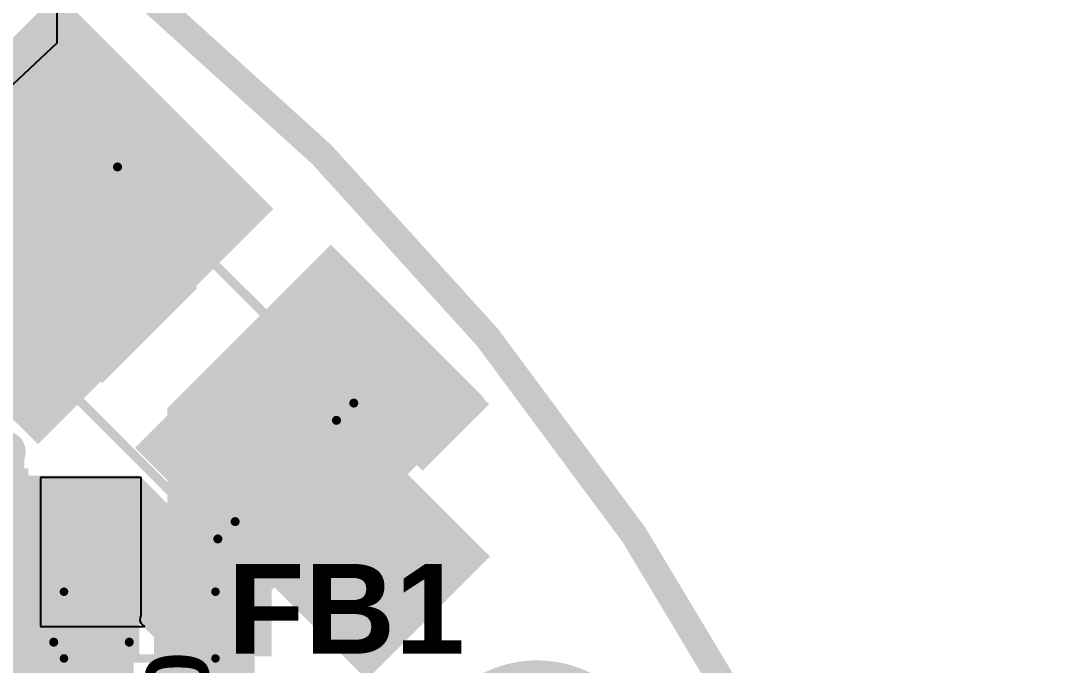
# Model space of a CAD drawing. Header units: millimetres. Extents: x -1.46 to 1.41, y -0.13 to 2.68.
# Drawn here: x 0.821 to 1.405, y 1.984 to 2.342 of the extents above; entities that cross this region are included whole.
import ezdxf

# ---------------------------------------------------------------- set-up
doc = ezdxf.new("R2010")
doc.units = ezdxf.units.MM
doc.header["$MEASUREMENT"] = 0
for name, color, linetype in [('BottomLayer', 5, 'Continuous'), ('BottomOverlay', 54, 'Continuous'), ('BottomPaste', 16, 'Continuous'), ('BottomSolder', 6, 'Continuous'), ('Mechanical2', 216, 'Continuous'), ('PadHoleLayer', 156, 'Continuous'), ('TopLayer', 1, 'Continuous'), ('TopOverlay', 2, 'Continuous'), ('TopPaste', 8, 'Continuous'), ('TopSolder', 216, 'Continuous'), ('ViaHoleLayer', 16, 'Continuous')]:
    doc.layers.add(name, color=color, linetype=linetype)
doc.styles.add('Arial', font='arialbd.ttf', dxfattribs={"height": 0.2})

# ---------------------------------------------------------------- blocks, each defined once
blk = doc.blocks.new('CAP_0603_B_107')
at = {"layer": 'BottomLayer'}
for points in [[(-0.045, -0.0175), (-0.045, 0.0175), (-0.015, 0.0175), (-0.015, -0.0175)], [(0.015, -0.0175), (0.015, 0.0175), (0.045, 0.0175), (0.045, -0.0175)]]:
    blk.add_hatch(color=5, dxfattribs=at).paths.add_polyline_path(points)
at = {"layer": 'BottomPaste'}
for points in [[(-0.045, -0.0175), (-0.045, 0.0175), (-0.015, 0.0175), (-0.015, -0.0175)], [(0.015, -0.0175), (0.015, 0.0175), (0.045, 0.0175), (0.045, -0.0175)]]:
    blk.add_hatch(color=16, dxfattribs=at).paths.add_polyline_path(points)
at = {"layer": 'BottomSolder'}
for points in [[(-0.04736, -0.01986), (-0.04736, 0.01986), (-0.01264, 0.01986), (-0.01264, -0.01986)], [(0.01264, -0.01986), (0.01264, 0.01986), (0.04736, 0.01986), (0.04736, -0.01986)]]:
    blk.add_hatch(color=6, dxfattribs=at).paths.add_polyline_path(points)
at = {"layer": 'BottomOverlay', "const_width": 0.005}
for points in [[(-0.049, 0.021), (-0.018, 0.021)], [(-0.049, 0.021), (-0.049, -0.021)], [(0.018, 0.021), (0.049, 0.021)], [(0.049, 0.021), (0.049, -0.021)], [(-0.049, -0.021), (-0.018, -0.021)], [(0.018, -0.021), (0.049, -0.021)]]:
    blk.add_lwpolyline(points, dxfattribs=at)
at = {"layer": 'BottomOverlay', "const_width": 0.0025}
for points in [[(-0.05025, 0.021, 1), (-0.04775, 0.021, 1)], [(-0.05025, 0.021, 1), (-0.04775, 0.021, 1)], [(-0.01925, 0.021, 1), (-0.01675, 0.021, 1)], [(0.01675, 0.021, 1), (0.01925, 0.021, 1)], [(0.04775, 0.021, 1), (0.05025, 0.021, 1)], [(0.04775, 0.021, 1), (0.05025, 0.021, 1)], [(-0.05025, -0.021, 1), (-0.04775, -0.021, 1)], [(-0.05025, -0.021, 1), (-0.04775, -0.021, 1)], [(-0.01925, -0.021, 1), (-0.01675, -0.021, 1)], [(0.01675, -0.021, 1), (0.01925, -0.021, 1)], [(0.04775, -0.021, 1), (0.05025, -0.021, 1)], [(0.04775, -0.021, 1), (0.05025, -0.021, 1)]]:
    blk.add_lwpolyline(points, format="xyb", close=True, dxfattribs=at)
blk = doc.blocks.new('SMA_B_116')
at = {"layer": 'BottomLayer'}
for points in [[(-0.12795, 0.03346), (-0.02953, 0.03346), (-0.02953, -0.03346), (-0.12795, -0.03346)], [(0.02953, 0.03346), (0.12795, 0.03346), (0.12795, -0.03346), (0.02953, -0.03346)]]:
    blk.add_hatch(color=5, dxfattribs=at).paths.add_polyline_path(points)
at = {"layer": 'BottomOverlay'}
for points in [[(-0.175, -0.05598), (-0.12906, -0.05598), (-0.12906, 0.05597), (-0.175, 0.05597)], [(-0.12992, 0.03638), (-0.1022, 0.03638), (-0.1022, 0.05598), (-0.12992, 0.05598)], [(-0.12992, -0.05598), (-0.1022, -0.05598), (-0.1022, -0.03638), (-0.12992, -0.03638)]]:
    blk.add_hatch(color=54, dxfattribs=at).paths.add_polyline_path(points)
at = {"layer": 'BottomPaste'}
for points in [[(-0.12795, 0.03346), (-0.02953, 0.03346), (-0.02953, -0.03346), (-0.12795, -0.03346)], [(0.02953, 0.03346), (0.12795, 0.03346), (0.12795, -0.03346), (0.02953, -0.03346)]]:
    blk.add_hatch(color=16, dxfattribs=at).paths.add_polyline_path(points)
at = {"layer": 'BottomSolder'}
for points in [[(-0.13195, 0.03746), (-0.02553, 0.03746), (-0.02553, -0.03746), (-0.13195, -0.03746)], [(0.02553, 0.03746), (0.13195, 0.03746), (0.13195, -0.03746), (0.02553, -0.03746)]]:
    blk.add_hatch(color=6, dxfattribs=at).paths.add_polyline_path(points)
at = {"layer": 'BottomOverlay', "const_width": 0.005}
for points in [[(-0.10465, 0.05345), (0.08115, 0.05345)], [(0.08115, 0.03985), (0.08115, 0.05345)], [(0.08115, -0.05345), (0.08115, -0.03985)], [(-0.10465, -0.05345), (0.08115, -0.05345)]]:
    blk.add_lwpolyline(points, dxfattribs=at)
at = {"layer": 'BottomOverlay', "const_width": 0.0025}
for points in [[(-0.1059, 0.05345, 1), (-0.1034, 0.05345, 1)], [(0.0799, 0.05345, 1), (0.0824, 0.05345, 1)], [(0.0799, 0.05345, 1), (0.0824, 0.05345, 1)], [(0.0799, 0.03985, 1), (0.0824, 0.03985, 1)], [(0.0799, -0.03985, 1), (0.0824, -0.03985, 1)], [(-0.1059, -0.05345, 1), (-0.1034, -0.05345, 1)], [(0.0799, -0.05345, 1), (0.0824, -0.05345, 1)], [(0.0799, -0.05345, 1), (0.0824, -0.05345, 1)]]:
    blk.add_lwpolyline(points, format="xyb", close=True, dxfattribs=at)
blk = doc.blocks.new('MPZ1608S121ATDH5_117')
at = {"layer": 'TopLayer'}
for points in [[(-0.03937, 0.01575), (-0.01575, 0.01575), (-0.01575, -0.01575), (-0.03937, -0.01575)], [(0.01575, 0.01575), (0.03937, 0.01575), (0.03937, -0.01575), (0.01575, -0.01575)]]:
    blk.add_hatch(color=1, dxfattribs=at).paths.add_polyline_path(points)
at = {"layer": 'TopPaste'}
for points in [[(-0.03937, 0.01575), (-0.01575, 0.01575), (-0.01575, -0.01575), (-0.03937, -0.01575)], [(0.01575, 0.01575), (0.03937, 0.01575), (0.03937, -0.01575), (0.01575, -0.01575)]]:
    blk.add_hatch(color=8, dxfattribs=at).paths.add_polyline_path(points)
at = {"layer": 'TopSolder'}
for points in [[(-0.04337, 0.01975), (-0.01175, 0.01975), (-0.01175, -0.01975), (-0.04337, -0.01975)], [(0.01175, 0.01975), (0.04337, 0.01975), (0.04337, -0.01975), (0.01175, -0.01975)]]:
    blk.add_hatch(color=216, dxfattribs=at).paths.add_polyline_path(points)
at = {"layer": 'TopOverlay', "const_width": 0.00472}
for points in [[(0.04226, 0.01869), (-0.042, 0.01869)], [(-0.042, 0.01869), (-0.042, -0.01844)], [(0.04226, 0.01869), (0.04226, -0.01844)], [(0.04226, -0.01844), (-0.042, -0.01844)]]:
    blk.add_lwpolyline(points, dxfattribs=at)
at = {"layer": 'TopOverlay', "const_width": 0.00236}
for points in [[(-0.04318, 0.01869, 1), (-0.04082, 0.01869, 1)], [(-0.04318, 0.01869, 1), (-0.04082, 0.01869, 1)], [(0.04108, 0.01869, 1), (0.04344, 0.01869, 1)], [(0.04108, 0.01869, 1), (0.04344, 0.01869, 1)], [(-0.04318, -0.01844, 1), (-0.04082, -0.01844, 1)], [(-0.04318, -0.01844, 1), (-0.04082, -0.01844, 1)], [(0.04108, -0.01844, 1), (0.04344, -0.01844, 1)], [(0.04108, -0.01844, 1), (0.04344, -0.01844, 1)]]:
    blk.add_lwpolyline(points, format="xyb", close=True, dxfattribs=at)
blk = doc.blocks.new('SOIC_8_B_158')
at = {"layer": 'BottomLayer'}
for points in [[(-0.13681, 0.06319), (-0.13681, 0.08681), (-0.07579, 0.08681), (-0.07579, 0.06319)], [(0.07579, 0.06319), (0.07579, 0.08681), (0.13681, 0.08681), (0.13681, 0.06319)], [(-0.13681, 0.01319), (-0.13681, 0.03681), (-0.07579, 0.03681), (-0.07579, 0.01319)], [(0.07579, 0.01319), (0.07579, 0.03681), (0.13681, 0.03681), (0.13681, 0.01319)], [(-0.13681, -0.03681), (-0.13681, -0.01319), (-0.07579, -0.01319), (-0.07579, -0.03681)], [(0.07579, -0.03681), (0.07579, -0.01319), (0.13681, -0.01319), (0.13681, -0.03681)], [(-0.13681, -0.08681), (-0.13681, -0.06319), (-0.07579, -0.06319), (-0.07579, -0.08681)], [(0.07579, -0.08681), (0.07579, -0.06319), (0.13681, -0.06319), (0.13681, -0.08681)]]:
    blk.add_hatch(color=5, dxfattribs=at).paths.add_polyline_path(points)
at = {"layer": 'BottomPaste'}
for points in [[(-0.13681, 0.06319), (-0.13681, 0.08681), (-0.07579, 0.08681), (-0.07579, 0.06319)], [(0.07579, 0.06319), (0.07579, 0.08681), (0.13681, 0.08681), (0.13681, 0.06319)], [(-0.13681, 0.01319), (-0.13681, 0.03681), (-0.07579, 0.03681), (-0.07579, 0.01319)], [(0.07579, 0.01319), (0.07579, 0.03681), (0.13681, 0.03681), (0.13681, 0.01319)], [(-0.13681, -0.03681), (-0.13681, -0.01319), (-0.07579, -0.01319), (-0.07579, -0.03681)], [(0.07579, -0.03681), (0.07579, -0.01319), (0.13681, -0.01319), (0.13681, -0.03681)], [(-0.13681, -0.08681), (-0.13681, -0.06319), (-0.07579, -0.06319), (-0.07579, -0.08681)], [(0.07579, -0.08681), (0.07579, -0.06319), (0.13681, -0.06319), (0.13681, -0.08681)]]:
    blk.add_hatch(color=16, dxfattribs=at).paths.add_polyline_path(points)
at = {"layer": 'BottomSolder'}
for points in [[(-0.14081, 0.05919), (-0.14081, 0.09081), (-0.07179, 0.09081), (-0.07179, 0.05919)], [(0.07179, 0.05919), (0.07179, 0.09081), (0.14081, 0.09081), (0.14081, 0.05919)], [(-0.14081, 0.00919), (-0.14081, 0.04081), (-0.07179, 0.04081), (-0.07179, 0.00919)], [(0.07179, 0.00919), (0.07179, 0.04081), (0.14081, 0.04081), (0.14081, 0.00919)], [(-0.14081, -0.04081), (-0.14081, -0.00919), (-0.07179, -0.00919), (-0.07179, -0.04081)], [(0.07179, -0.04081), (0.07179, -0.00919), (0.14081, -0.00919), (0.14081, -0.04081)], [(-0.14081, -0.09081), (-0.14081, -0.05919), (-0.07179, -0.05919), (-0.07179, -0.09081)], [(0.07179, -0.09081), (0.07179, -0.05919), (0.14081, -0.05919), (0.14081, -0.09081)]]:
    blk.add_hatch(color=6, dxfattribs=at).paths.add_polyline_path(points)
at = {"layer": 'BottomOverlay', "const_width": 0.005}
for points in [[(0.066, 0.099), (-0.072, 0.099)], [(0.066, -0.099), (-0.072, -0.099)]]:
    blk.add_lwpolyline(points, dxfattribs=at)
at = {"layer": 'BottomOverlay'}
for points, const_width in [([(-0.07325, 0.099, 1), (-0.07075, 0.099, 1)], 0.0025), ([(0.06475, 0.099, 1), (0.06725, 0.099, 1)], 0.0025), ([(-0.1216, -0.1, 1), (-0.1344, -0.1, 1)], 0.01), ([(-0.1369, -0.1, 1), (-0.1319, -0.1, 1)], 0.005), ([(-0.1241, -0.1, 1), (-0.1191, -0.1, 1)], 0.005), ([(-0.07325, -0.099, 1), (-0.07075, -0.099, 1)], 0.0025), ([(0.06475, -0.099, 1), (0.06725, -0.099, 1)], 0.0025)]:
    blk.add_lwpolyline(points, format="xyb", close=True, dxfattribs=dict(at, const_width=const_width))

msp = doc.modelspace()

# ---------------------------------------------------------------- hatches: boundary and pattern name
at = {"layer": 'BottomLayer'}
for points in [[(0.9615, 2.2375), (0.846, 2.353), (0.715, 2.222), (0.8305, 2.1065)], [(1.08146, 2.12875), (0.99996, 2.21025), (0.96297, 2.17326), (1.04446, 2.09176)], [(1.082, 2.044), (0.953, 2.173), (0.88451, 2.10451), (1.01351, 1.97551)], [(0.546, 2.05937), (0.823, 2.05937), (0.823, 2.099), (0.546, 2.099)], [(0.92, 1.993), (0.9515, 2.0245), (0.888, 2.088), (0.8565, 2.0565)], [(0.9081, 1.9861), (0.936, 2.014), (0.875, 2.075), (0.8471, 2.0471)], [(0.736, 2.005), (0.823, 2.005), (0.823, 2.051), (0.736, 2.051)], [(0.951, 1.783), (0.951, 2.025), (0.895, 2.025), (0.895, 1.783)], [(0.755, 1.954), (0.883, 1.954), (0.883, 1.997), (0.755, 1.997)]]:
    msp.add_hatch(color=5, dxfattribs=at).paths.add_polyline_path(points)
h = msp.add_hatch(color=5, dxfattribs=at)
edge = h.paths.add_edge_path()
edge.add_arc((0.853, 2.327), 0.01181, 0, 360)
h = msp.add_hatch(color=5, dxfattribs=at)
edge = h.paths.add_edge_path()
edge.add_arc((0.833, 2.311), 0.01181, 0, 360)
h = msp.add_hatch(color=5, dxfattribs=at)
edge = h.paths.add_edge_path()
edge.add_arc((0.871, 2.309), 0.01181, 0, 360)
h = msp.add_hatch(color=5, dxfattribs=at)
edge = h.paths.add_edge_path()
edge.add_arc((0.851, 2.293), 0.01181, 0, 360)
h = msp.add_hatch(color=5, dxfattribs=at)
edge = h.paths.add_edge_path()
edge.add_arc((0.889, 2.291), 0.01181, 0, 360)
h = msp.add_hatch(color=5, dxfattribs=at)
edge = h.paths.add_edge_path()
edge.add_arc((0.869, 2.275), 0.01181, 0, 360)
h = msp.add_hatch(color=5, dxfattribs=at)
edge = h.paths.add_edge_path()
edge.add_arc((0.906, 2.273), 0.01181, 0, 360)
h = msp.add_hatch(color=5, dxfattribs=at)
edge = h.paths.add_edge_path()
edge.add_arc((0.886, 2.257), 0.01181, 0, 360)
h = msp.add_hatch(color=5, dxfattribs=at)
edge = h.paths.add_edge_path()
edge.add_arc((0.923, 2.255), 0.01181, 0, 360)
h = msp.add_hatch(color=5, dxfattribs=at)
edge = h.paths.add_edge_path()
edge.add_arc((0.903, 2.239), 0.01181, 0, 360)
h = msp.add_hatch(color=5, dxfattribs=at)
edge = h.paths.add_edge_path()
edge.add_arc((0.941, 2.237), 0.01181, 0, 360)
h = msp.add_hatch(color=5, dxfattribs=at)
edge = h.paths.add_edge_path()
edge.add_arc((0.921, 2.221), 0.01181, 0, 360)
h = msp.add_hatch(color=5, dxfattribs=at)
edge = h.paths.add_edge_path()
edge.add_arc((1.0038, 2.1878), 0.01181, 0, 360)
h = msp.add_hatch(color=5, dxfattribs=at)
edge = h.paths.add_edge_path()
edge.add_arc((0.9855, 2.1695), 0.01181, 0, 360)
h = msp.add_hatch(color=5, dxfattribs=at)
edge = h.paths.add_edge_path()
edge.add_arc((1.0223, 2.1693), 0.01181, 0, 360)
h = msp.add_hatch(color=5, dxfattribs=at)
edge = h.paths.add_edge_path()
edge.add_arc((1.004, 2.151), 0.01181, 0, 360)
h = msp.add_hatch(color=5, dxfattribs=at)
edge = h.paths.add_edge_path()
edge.add_arc((1.0408, 2.1508), 0.01181, 0, 360)
h = msp.add_hatch(color=5, dxfattribs=at)
edge = h.paths.add_edge_path()
edge.add_arc((0.814, 2.148), 0.01181, 0, 360)
h = msp.add_hatch(color=5, dxfattribs=at)
edge = h.paths.add_edge_path()
edge.add_arc((1.0225, 2.1325), 0.01181, 0, 360)
h = msp.add_hatch(color=5, dxfattribs=at)
edge = h.paths.add_edge_path()
edge.add_arc((1.0593, 2.1323), 0.01181, 0, 360)
h = msp.add_hatch(color=5, dxfattribs=at)
edge = h.paths.add_edge_path()
edge.add_arc((1.041, 2.114), 0.01181, 0, 360)
h = msp.add_hatch(color=5, dxfattribs=at)
edge = h.paths.add_edge_path()
edge.add_arc((0.847, 2.067), 0.01181, 0, 360)
h = msp.add_hatch(color=5, dxfattribs=at)
edge = h.paths.add_edge_path()
edge.add_arc((0.874, 2.067), 0.01181, 0, 360)
h = msp.add_hatch(color=5, dxfattribs=at)
edge = h.paths.add_edge_path()
edge.add_arc((1.041, 2.066), 0.01181, 0, 360)
h = msp.add_hatch(color=5, dxfattribs=at)
edge = h.paths.add_edge_path()
edge.add_arc((1.024, 2.048), 0.01181, 0, 360)
h = msp.add_hatch(color=5, dxfattribs=at)
edge = h.paths.add_edge_path()
edge.add_arc((1.061, 2.048), 0.01181, 0, 360)
h = msp.add_hatch(color=5, dxfattribs=at)
edge = h.paths.add_edge_path()
edge.add_arc((0.847, 2.042), 0.01181, 0, 360)
h = msp.add_hatch(color=5, dxfattribs=at)
edge = h.paths.add_edge_path()
edge.add_arc((0.874, 2.042), 0.01181, 0, 360)
h = msp.add_hatch(color=5, dxfattribs=at)
edge = h.paths.add_edge_path()
edge.add_arc((1.006, 2.03), 0.01181, 0, 360)
h = msp.add_hatch(color=5, dxfattribs=at)
edge = h.paths.add_edge_path()
edge.add_arc((1.044, 2.03), 0.01181, 0, 360)
h = msp.add_hatch(color=5, dxfattribs=at)
edge = h.paths.add_edge_path()
edge.add_arc((1.026, 2.012), 0.01181, 0, 360)
at = {"layer": 'BottomSolder'}
h = msp.add_hatch(color=6, dxfattribs=at)
edge = h.paths.add_edge_path()
edge.add_arc((0.853, 2.327), 0.00591, 0, 360)
h = msp.add_hatch(color=6, dxfattribs=at)
edge = h.paths.add_edge_path()
edge.add_arc((0.833, 2.311), 0.00591, 0, 360)
h = msp.add_hatch(color=6, dxfattribs=at)
edge = h.paths.add_edge_path()
edge.add_arc((0.871, 2.309), 0.00591, 0, 360)
h = msp.add_hatch(color=6, dxfattribs=at)
edge = h.paths.add_edge_path()
edge.add_arc((0.851, 2.293), 0.00591, 0, 360)
h = msp.add_hatch(color=6, dxfattribs=at)
edge = h.paths.add_edge_path()
edge.add_arc((0.889, 2.291), 0.00591, 0, 360)
h = msp.add_hatch(color=6, dxfattribs=at)
edge = h.paths.add_edge_path()
edge.add_arc((0.869, 2.275), 0.00591, 0, 360)
h = msp.add_hatch(color=6, dxfattribs=at)
edge = h.paths.add_edge_path()
edge.add_arc((0.906, 2.273), 0.00591, 0, 360)
h = msp.add_hatch(color=6, dxfattribs=at)
edge = h.paths.add_edge_path()
edge.add_arc((0.886, 2.257), 0.00591, 0, 360)
h = msp.add_hatch(color=6, dxfattribs=at)
edge = h.paths.add_edge_path()
edge.add_arc((0.923, 2.255), 0.00591, 0, 360)
h = msp.add_hatch(color=6, dxfattribs=at)
edge = h.paths.add_edge_path()
edge.add_arc((0.903, 2.239), 0.00591, 0, 360)
h = msp.add_hatch(color=6, dxfattribs=at)
edge = h.paths.add_edge_path()
edge.add_arc((0.941, 2.237), 0.00591, 0, 360)
h = msp.add_hatch(color=6, dxfattribs=at)
edge = h.paths.add_edge_path()
edge.add_arc((0.921, 2.221), 0.00591, 0, 360)
h = msp.add_hatch(color=6, dxfattribs=at)
edge = h.paths.add_edge_path()
edge.add_arc((1.0038, 2.1878), 0.00591, 0, 360)
h = msp.add_hatch(color=6, dxfattribs=at)
edge = h.paths.add_edge_path()
edge.add_arc((0.9855, 2.1695), 0.00591, 0, 360)
h = msp.add_hatch(color=6, dxfattribs=at)
edge = h.paths.add_edge_path()
edge.add_arc((1.0223, 2.1693), 0.00591, 0, 360)
h = msp.add_hatch(color=6, dxfattribs=at)
edge = h.paths.add_edge_path()
edge.add_arc((1.004, 2.151), 0.00591, 0, 360)
h = msp.add_hatch(color=6, dxfattribs=at)
edge = h.paths.add_edge_path()
edge.add_arc((1.0408, 2.1508), 0.00591, 0, 360)
h = msp.add_hatch(color=6, dxfattribs=at)
edge = h.paths.add_edge_path()
edge.add_arc((1.0225, 2.1325), 0.00591, 0, 360)
h = msp.add_hatch(color=6, dxfattribs=at)
edge = h.paths.add_edge_path()
edge.add_arc((1.0593, 2.1323), 0.00591, 0, 360)
h = msp.add_hatch(color=6, dxfattribs=at)
edge = h.paths.add_edge_path()
edge.add_arc((1.041, 2.114), 0.00591, 0, 360)
h = msp.add_hatch(color=6, dxfattribs=at)
edge = h.paths.add_edge_path()
edge.add_arc((0.847, 2.067), 0.00591, 0, 360)
h = msp.add_hatch(color=6, dxfattribs=at)
edge = h.paths.add_edge_path()
edge.add_arc((0.874, 2.067), 0.00591, 0, 360)
h = msp.add_hatch(color=6, dxfattribs=at)
edge = h.paths.add_edge_path()
edge.add_arc((1.041, 2.066), 0.00591, 0, 360)
h = msp.add_hatch(color=6, dxfattribs=at)
edge = h.paths.add_edge_path()
edge.add_arc((1.024, 2.048), 0.00591, 0, 360)
h = msp.add_hatch(color=6, dxfattribs=at)
edge = h.paths.add_edge_path()
edge.add_arc((1.061, 2.048), 0.00591, 0, 360)
h = msp.add_hatch(color=6, dxfattribs=at)
edge = h.paths.add_edge_path()
edge.add_arc((0.847, 2.042), 0.00591, 0, 360)
h = msp.add_hatch(color=6, dxfattribs=at)
edge = h.paths.add_edge_path()
edge.add_arc((0.874, 2.042), 0.00591, 0, 360)
h = msp.add_hatch(color=6, dxfattribs=at)
edge = h.paths.add_edge_path()
edge.add_arc((1.006, 2.03), 0.00591, 0, 360)
h = msp.add_hatch(color=6, dxfattribs=at)
edge = h.paths.add_edge_path()
edge.add_arc((1.044, 2.03), 0.00591, 0, 360)
h = msp.add_hatch(color=6, dxfattribs=at)
edge = h.paths.add_edge_path()
edge.add_arc((1.026, 2.012), 0.00591, 0, 360)
at = {"layer": 'PadHoleLayer'}
h = msp.add_hatch(color=156, dxfattribs=at)
edge = h.paths.add_edge_path()
edge.add_arc((1.1081, 1.91929), 0.06693, 0, 360)
at = {"layer": 'TopLayer'}
for points in [[(0.8415, 2.3575), (0.79461, 2.31061), (0.91461, 2.19061), (0.9615, 2.2375)], [(0.7614, 2.07322), (0.90894, 2.22076), (0.81789, 2.31182), (0.67035, 2.16427)], [(0.99347, 2.21753), (0.90244, 2.1265), (0.95004, 2.0789), (1.04107, 2.16993)], [(1.07867, 2.13233), (1.03246, 2.17854), (0.98457, 2.13066), (1.03079, 2.08445)], [(0.95693, 2.02242), (1.03237, 2.08572), (0.9891, 2.13729), (0.91366, 2.07399)], [(0.96044, 1.9885), (0.96044, 2.1265), (0.90244, 2.1265), (0.90244, 1.9885)], [(0.78926, 1.988), (0.887, 1.988), (0.887, 2.089), (0.78926, 2.089)]]:
    msp.add_hatch(color=1, dxfattribs=at).paths.add_polyline_path(points)
h = msp.add_hatch(color=1, dxfattribs=at)
edge = h.paths.add_edge_path()
edge.add_arc((0.853, 2.327), 0.01181, 0, 360)
h = msp.add_hatch(color=1, dxfattribs=at)
edge = h.paths.add_edge_path()
edge.add_arc((0.833, 2.311), 0.01181, 0, 360)
h = msp.add_hatch(color=1, dxfattribs=at)
edge = h.paths.add_edge_path()
edge.add_arc((0.871, 2.309), 0.01181, 0, 360)
h = msp.add_hatch(color=1, dxfattribs=at)
edge = h.paths.add_edge_path()
edge.add_arc((0.851, 2.293), 0.01181, 0, 360)
h = msp.add_hatch(color=1, dxfattribs=at)
edge = h.paths.add_edge_path()
edge.add_arc((0.889, 2.291), 0.01181, 0, 360)
h = msp.add_hatch(color=1, dxfattribs=at)
edge = h.paths.add_edge_path()
edge.add_arc((0.869, 2.275), 0.01181, 0, 360)
h = msp.add_hatch(color=1, dxfattribs=at)
edge = h.paths.add_edge_path()
edge.add_arc((0.906, 2.273), 0.01181, 0, 360)
h = msp.add_hatch(color=1, dxfattribs=at)
edge = h.paths.add_edge_path()
edge.add_arc((0.886, 2.257), 0.01181, 0, 360)
h = msp.add_hatch(color=1, dxfattribs=at)
edge = h.paths.add_edge_path()
edge.add_arc((0.923, 2.255), 0.01181, 0, 360)
h = msp.add_hatch(color=1, dxfattribs=at)
edge = h.paths.add_edge_path()
edge.add_arc((0.903, 2.239), 0.01181, 0, 360)
h = msp.add_hatch(color=1, dxfattribs=at)
edge = h.paths.add_edge_path()
edge.add_arc((0.941, 2.237), 0.01181, 0, 360)
h = msp.add_hatch(color=1, dxfattribs=at)
edge = h.paths.add_edge_path()
edge.add_arc((0.921, 2.221), 0.01181, 0, 360)
h = msp.add_hatch(color=1, dxfattribs=at)
edge = h.paths.add_edge_path()
edge.add_arc((1.0038, 2.1878), 0.01181, 0, 360)
h = msp.add_hatch(color=1, dxfattribs=at)
edge = h.paths.add_edge_path()
edge.add_arc((0.9855, 2.1695), 0.01181, 0, 360)
h = msp.add_hatch(color=1, dxfattribs=at)
edge = h.paths.add_edge_path()
edge.add_arc((1.0223, 2.1693), 0.01181, 0, 360)
h = msp.add_hatch(color=1, dxfattribs=at)
edge = h.paths.add_edge_path()
edge.add_arc((1.004, 2.151), 0.01181, 0, 360)
h = msp.add_hatch(color=1, dxfattribs=at)
edge = h.paths.add_edge_path()
edge.add_arc((1.0408, 2.1508), 0.01181, 0, 360)
h = msp.add_hatch(color=1, dxfattribs=at)
edge = h.paths.add_edge_path()
edge.add_arc((0.814, 2.148), 0.01181, 0, 360)
h = msp.add_hatch(color=1, dxfattribs=at)
edge = h.paths.add_edge_path()
edge.add_arc((1.0225, 2.1325), 0.01181, 0, 360)
h = msp.add_hatch(color=1, dxfattribs=at)
edge = h.paths.add_edge_path()
edge.add_arc((1.0593, 2.1323), 0.01181, 0, 360)
h = msp.add_hatch(color=1, dxfattribs=at)
edge = h.paths.add_edge_path()
edge.add_arc((1.041, 2.114), 0.01181, 0, 360)
h = msp.add_hatch(color=1, dxfattribs=at)
edge = h.paths.add_edge_path()
edge.add_arc((0.847, 2.067), 0.01181, 0, 360)
h = msp.add_hatch(color=1, dxfattribs=at)
edge = h.paths.add_edge_path()
edge.add_arc((0.874, 2.067), 0.01181, 0, 360)
h = msp.add_hatch(color=1, dxfattribs=at)
edge = h.paths.add_edge_path()
edge.add_arc((1.041, 2.066), 0.01181, 0, 360)
h = msp.add_hatch(color=1, dxfattribs=at)
edge = h.paths.add_edge_path()
edge.add_arc((1.024, 2.048), 0.01181, 0, 360)
h = msp.add_hatch(color=1, dxfattribs=at)
edge = h.paths.add_edge_path()
edge.add_arc((1.061, 2.048), 0.01181, 0, 360)
h = msp.add_hatch(color=1, dxfattribs=at)
edge = h.paths.add_edge_path()
edge.add_arc((0.847, 2.042), 0.01181, 0, 360)
h = msp.add_hatch(color=1, dxfattribs=at)
edge = h.paths.add_edge_path()
edge.add_arc((0.874, 2.042), 0.01181, 0, 360)
h = msp.add_hatch(color=1, dxfattribs=at)
edge = h.paths.add_edge_path()
edge.add_arc((1.006, 2.03), 0.01181, 0, 360)
h = msp.add_hatch(color=1, dxfattribs=at)
edge = h.paths.add_edge_path()
edge.add_arc((1.044, 2.03), 0.01181, 0, 360)
h = msp.add_hatch(color=1, dxfattribs=at)
edge = h.paths.add_edge_path()
edge.add_arc((1.026, 2.012), 0.01181, 0, 360)
at = {"layer": 'TopSolder'}
h = msp.add_hatch(color=216, dxfattribs=at)
edge = h.paths.add_edge_path()
edge.add_arc((0.853, 2.327), 0.00591, 0, 360)
h = msp.add_hatch(color=216, dxfattribs=at)
edge = h.paths.add_edge_path()
edge.add_arc((0.833, 2.311), 0.00591, 0, 360)
h = msp.add_hatch(color=216, dxfattribs=at)
edge = h.paths.add_edge_path()
edge.add_arc((0.871, 2.309), 0.00591, 0, 360)
h = msp.add_hatch(color=216, dxfattribs=at)
edge = h.paths.add_edge_path()
edge.add_arc((0.851, 2.293), 0.00591, 0, 360)
h = msp.add_hatch(color=216, dxfattribs=at)
edge = h.paths.add_edge_path()
edge.add_arc((0.889, 2.291), 0.00591, 0, 360)
h = msp.add_hatch(color=216, dxfattribs=at)
edge = h.paths.add_edge_path()
edge.add_arc((0.869, 2.275), 0.00591, 0, 360)
h = msp.add_hatch(color=216, dxfattribs=at)
edge = h.paths.add_edge_path()
edge.add_arc((0.906, 2.273), 0.00591, 0, 360)
h = msp.add_hatch(color=216, dxfattribs=at)
edge = h.paths.add_edge_path()
edge.add_arc((0.886, 2.257), 0.00591, 0, 360)
h = msp.add_hatch(color=216, dxfattribs=at)
edge = h.paths.add_edge_path()
edge.add_arc((0.923, 2.255), 0.00591, 0, 360)
h = msp.add_hatch(color=216, dxfattribs=at)
edge = h.paths.add_edge_path()
edge.add_arc((0.903, 2.239), 0.00591, 0, 360)
h = msp.add_hatch(color=216, dxfattribs=at)
edge = h.paths.add_edge_path()
edge.add_arc((0.941, 2.237), 0.00591, 0, 360)
h = msp.add_hatch(color=216, dxfattribs=at)
edge = h.paths.add_edge_path()
edge.add_arc((0.921, 2.221), 0.00591, 0, 360)
h = msp.add_hatch(color=216, dxfattribs=at)
edge = h.paths.add_edge_path()
edge.add_arc((1.0038, 2.1878), 0.00591, 0, 360)
h = msp.add_hatch(color=216, dxfattribs=at)
edge = h.paths.add_edge_path()
edge.add_arc((0.9855, 2.1695), 0.00591, 0, 360)
h = msp.add_hatch(color=216, dxfattribs=at)
edge = h.paths.add_edge_path()
edge.add_arc((1.0223, 2.1693), 0.00591, 0, 360)
h = msp.add_hatch(color=216, dxfattribs=at)
edge = h.paths.add_edge_path()
edge.add_arc((1.004, 2.151), 0.00591, 0, 360)
h = msp.add_hatch(color=216, dxfattribs=at)
edge = h.paths.add_edge_path()
edge.add_arc((1.0408, 2.1508), 0.00591, 0, 360)
h = msp.add_hatch(color=216, dxfattribs=at)
edge = h.paths.add_edge_path()
edge.add_arc((1.0225, 2.1325), 0.00591, 0, 360)
h = msp.add_hatch(color=216, dxfattribs=at)
edge = h.paths.add_edge_path()
edge.add_arc((1.0593, 2.1323), 0.00591, 0, 360)
h = msp.add_hatch(color=216, dxfattribs=at)
edge = h.paths.add_edge_path()
edge.add_arc((1.041, 2.114), 0.00591, 0, 360)
h = msp.add_hatch(color=216, dxfattribs=at)
edge = h.paths.add_edge_path()
edge.add_arc((0.847, 2.067), 0.00591, 0, 360)
h = msp.add_hatch(color=216, dxfattribs=at)
edge = h.paths.add_edge_path()
edge.add_arc((0.874, 2.067), 0.00591, 0, 360)
h = msp.add_hatch(color=216, dxfattribs=at)
edge = h.paths.add_edge_path()
edge.add_arc((1.041, 2.066), 0.00591, 0, 360)
h = msp.add_hatch(color=216, dxfattribs=at)
edge = h.paths.add_edge_path()
edge.add_arc((1.024, 2.048), 0.00591, 0, 360)
h = msp.add_hatch(color=216, dxfattribs=at)
edge = h.paths.add_edge_path()
edge.add_arc((1.061, 2.048), 0.00591, 0, 360)
h = msp.add_hatch(color=216, dxfattribs=at)
edge = h.paths.add_edge_path()
edge.add_arc((0.847, 2.042), 0.00591, 0, 360)
h = msp.add_hatch(color=216, dxfattribs=at)
edge = h.paths.add_edge_path()
edge.add_arc((0.874, 2.042), 0.00591, 0, 360)
h = msp.add_hatch(color=216, dxfattribs=at)
edge = h.paths.add_edge_path()
edge.add_arc((1.006, 2.03), 0.00591, 0, 360)
h = msp.add_hatch(color=216, dxfattribs=at)
edge = h.paths.add_edge_path()
edge.add_arc((1.044, 2.03), 0.00591, 0, 360)
h = msp.add_hatch(color=216, dxfattribs=at)
edge = h.paths.add_edge_path()
edge.add_arc((1.026, 2.012), 0.00591, 0, 360)
at = {"layer": 'ViaHoleLayer'}
h = msp.add_hatch(color=16, dxfattribs=at)
edge = h.paths.add_edge_path()
edge.add_arc((0.853, 2.327), 0.00591, 0, 360)
h = msp.add_hatch(color=16, dxfattribs=at)
edge = h.paths.add_edge_path()
edge.add_arc((0.833, 2.311), 0.00591, 0, 360)
h = msp.add_hatch(color=16, dxfattribs=at)
edge = h.paths.add_edge_path()
edge.add_arc((0.871, 2.309), 0.00591, 0, 360)
h = msp.add_hatch(color=16, dxfattribs=at)
edge = h.paths.add_edge_path()
edge.add_arc((0.851, 2.293), 0.00591, 0, 360)
h = msp.add_hatch(color=16, dxfattribs=at)
edge = h.paths.add_edge_path()
edge.add_arc((0.889, 2.291), 0.00591, 0, 360)
h = msp.add_hatch(color=16, dxfattribs=at)
edge = h.paths.add_edge_path()
edge.add_arc((0.869, 2.275), 0.00591, 0, 360)
h = msp.add_hatch(color=16, dxfattribs=at)
edge = h.paths.add_edge_path()
edge.add_arc((0.906, 2.273), 0.00591, 0, 360)
h = msp.add_hatch(color=16, dxfattribs=at)
edge = h.paths.add_edge_path()
edge.add_arc((0.886, 2.257), 0.00591, 0, 360)
h = msp.add_hatch(color=16, dxfattribs=at)
edge = h.paths.add_edge_path()
edge.add_arc((0.923, 2.255), 0.00591, 0, 360)
h = msp.add_hatch(color=16, dxfattribs=at)
edge = h.paths.add_edge_path()
edge.add_arc((0.903, 2.239), 0.00591, 0, 360)
h = msp.add_hatch(color=16, dxfattribs=at)
edge = h.paths.add_edge_path()
edge.add_arc((0.941, 2.237), 0.00591, 0, 360)
h = msp.add_hatch(color=16, dxfattribs=at)
edge = h.paths.add_edge_path()
edge.add_arc((0.921, 2.221), 0.00591, 0, 360)
h = msp.add_hatch(color=16, dxfattribs=at)
edge = h.paths.add_edge_path()
edge.add_arc((1.0038, 2.1878), 0.00591, 0, 360)
h = msp.add_hatch(color=16, dxfattribs=at)
edge = h.paths.add_edge_path()
edge.add_arc((0.9855, 2.1695), 0.00591, 0, 360)
h = msp.add_hatch(color=16, dxfattribs=at)
edge = h.paths.add_edge_path()
edge.add_arc((1.0223, 2.1693), 0.00591, 0, 360)
h = msp.add_hatch(color=16, dxfattribs=at)
edge = h.paths.add_edge_path()
edge.add_arc((1.004, 2.151), 0.00591, 0, 360)
h = msp.add_hatch(color=16, dxfattribs=at)
edge = h.paths.add_edge_path()
edge.add_arc((1.0408, 2.1508), 0.00591, 0, 360)
h = msp.add_hatch(color=16, dxfattribs=at)
edge = h.paths.add_edge_path()
edge.add_arc((1.0225, 2.1325), 0.00591, 0, 360)
h = msp.add_hatch(color=16, dxfattribs=at)
edge = h.paths.add_edge_path()
edge.add_arc((1.0593, 2.1323), 0.00591, 0, 360)
h = msp.add_hatch(color=16, dxfattribs=at)
edge = h.paths.add_edge_path()
edge.add_arc((1.041, 2.114), 0.00591, 0, 360)
h = msp.add_hatch(color=16, dxfattribs=at)
edge = h.paths.add_edge_path()
edge.add_arc((0.847, 2.067), 0.00591, 0, 360)
h = msp.add_hatch(color=16, dxfattribs=at)
edge = h.paths.add_edge_path()
edge.add_arc((0.874, 2.067), 0.00591, 0, 360)
h = msp.add_hatch(color=16, dxfattribs=at)
edge = h.paths.add_edge_path()
edge.add_arc((1.041, 2.066), 0.00591, 0, 360)
h = msp.add_hatch(color=16, dxfattribs=at)
edge = h.paths.add_edge_path()
edge.add_arc((1.024, 2.048), 0.00591, 0, 360)
h = msp.add_hatch(color=16, dxfattribs=at)
edge = h.paths.add_edge_path()
edge.add_arc((1.061, 2.048), 0.00591, 0, 360)
h = msp.add_hatch(color=16, dxfattribs=at)
edge = h.paths.add_edge_path()
edge.add_arc((0.847, 2.042), 0.00591, 0, 360)
h = msp.add_hatch(color=16, dxfattribs=at)
edge = h.paths.add_edge_path()
edge.add_arc((0.874, 2.042), 0.00591, 0, 360)
h = msp.add_hatch(color=16, dxfattribs=at)
edge = h.paths.add_edge_path()
edge.add_arc((1.006, 2.03), 0.00591, 0, 360)
h = msp.add_hatch(color=16, dxfattribs=at)
edge = h.paths.add_edge_path()
edge.add_arc((1.044, 2.03), 0.00591, 0, 360)
h = msp.add_hatch(color=16, dxfattribs=at)
edge = h.paths.add_edge_path()
edge.add_arc((1.026, 2.012), 0.00591, 0, 360)

# ---------------------------------------------------------------- linework, layer by layer
at = {"layer": 'BottomLayer'}
for p, q in [((0.888, 2.088), (0.832, 2.088)), ((0.832, 2.088), (0.832, 2.005)), ((0.888, 2.011), (0.888, 2.088)), ((0.8874, 2.00841), (0.88761, 2.01019)), ((0.88761, 2.01019), (0.888, 2.011)), ((0.888, 2.011), (0.888, 2.011)), ((0.832, 2.005), (0.89, 2.005)), ((0.88797, 2.00671), (0.8874, 2.00841)), ((0.8892, 2.00542), (0.88797, 2.00671)), ((0.89, 2.005), (0.8892, 2.00542))]:
    msp.add_line(p, q, dxfattribs=at)
for points, const_width in [([(0.96668, 2.09332), (0.96786, 2.0945)], 0.025), ([(0.917, 2.014), (0.918, 2.013)], 0.04)]:
    msp.add_lwpolyline(points, dxfattribs=dict(at, const_width=const_width))
for points, const_width in [([(0.96043, 2.09332, 1), (0.97293, 2.09332, 1)], 0.0125), ([(0.96161, 2.0945, 1), (0.9741, 2.0945, 1)], 0.0125), ([(0.907, 2.014, 1), (0.927, 2.014, 1)], 0.02), ([(0.908, 2.013, 1), (0.928, 2.013, 1)], 0.02)]:
    msp.add_lwpolyline(points, format="xyb", close=True, dxfattribs=dict(at, const_width=const_width))
at = {"layer": 'Mechanical2', "const_width": 0.015}
msp.add_lwpolyline([(1.39764, 1.27953, 1), (-1.39764, 1.27953, 1)], format="xyb", close=True, dxfattribs=at)
at = {"layer": 'TopLayer'}
for p, q in [((0.841, 2.357), (0.841, 2.32971)), ((0.841, 2.32971), (0.756, 2.25008))]:
    msp.add_line(p, q, dxfattribs=at)

# ---------------------------------------------------------------- block references
for name, p, rotation in [('SMA_B_116', (0.911, 2.149), 315), ('SOIC_8_B_158', (0.68429, 2.00237), 180), ('MPZ1608S121ATDH5_117', (0.88726, 2.006), 180), ('CAP_0603_B_107', (0.86029, 1.94737), 90)]:
    msp.add_blockref(name, p, dxfattribs=dict(rotation=rotation))

# ---------------------------------------------------------------- texts
at = {"layer": 'BottomOverlay', "style": 'Arial', "text_generation_flag": 2}
msp.add_text('C50', height=0.035, rotation=270, dxfattribs=at).set_placement((0.89051, 1.90135))
at = {"layer": 'TopOverlay', "style": 'Arial'}
msp.add_text('FB1', height=0.05, dxfattribs=at).set_placement((0.93609, 1.98992))

doc.saveas('drawing.dxf')
